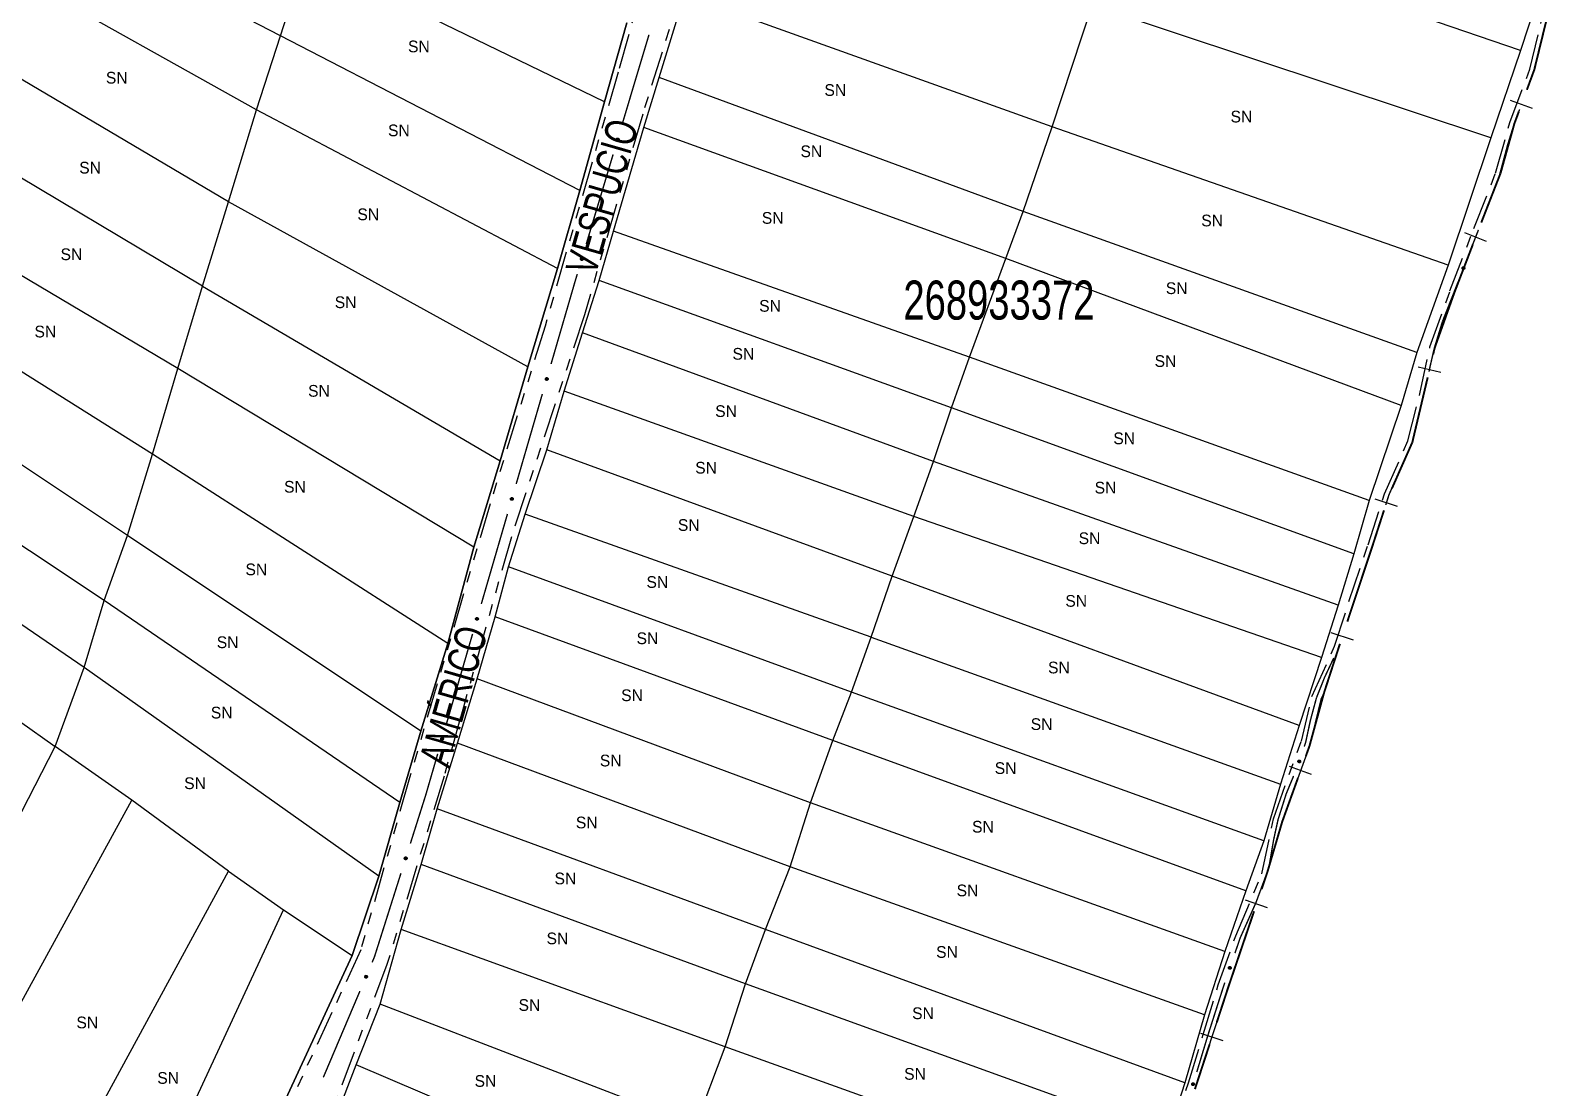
# Model space of a CAD drawing. Extents: x 207981 to 210201, y 4876477 to 4878908.
# Drawn here: x 209621.5 to 209816.3, y 4876815.9 to 4876951.3 of the extents above; entities that cross this region are included whole.
import ezdxf
from ezdxf.enums import TextEntityAlignment as Align

# ---------------------------------------------------------------- set-up
doc = ezdxf.new("R2010")
doc.units = 0
doc.header["$LTSCALE"] = 1.5
doc.header["$MEASUREMENT"] = 0
doc.linetypes.add('TRACO_25', pattern=[8, 3, -1, 1, -1, 1, -1])
for name, color, linetype in [('CD_MALHA_LOTES', 7, 'CONTINUOUS'), ('CD_TXT_QUADRA', 255, 'CONTINUOUS'), ('LM-LIM-SETORES-BAIRROS', 250, 'CONTINUOUS'), ('RU-QUADRA', 210, 'CONTINUOUS'), ('SV-EIXO-RUA-N-PAV', 6, 'CONTINUOUS'), ('SV-RUA-NAO-PAV', 7, 'CONTINUOUS'), ('SV-TXT-RUA-N-PAV', 7, 'CONTINUOUS'), ('Th_NmrPort', 1, 'CONTINUOUS')]:
    doc.layers.add(name, color=color, linetype=linetype)
doc.styles.add('ARIAL', font='ARIAL.SHX')

msp = doc.modelspace()

# ---------------------------------------------------------------- linework, layer by layer
at = {"layer": 'CD_MALHA_LOTES', "linetype": 'Continuous', "flags": 128}
for points in [[(209653.53543, 4876950.570954), (209622.478015, 4876966.655914)], [(209812.345433, 4876948.71678), (209761.216585, 4876966.19237)], [(209653.53543, 4876950.570954), (209656.780234, 4876960.722557)], [(209695.022573, 4876942.134463), (209656.780234, 4876960.722557)], [(209816.331907, 4876960.815266), (209812.345433, 4876948.71678)], [(209650.476042, 4876941.114667), (209620.345715, 4876957.98765)], [(209702.02208, 4876945.240204), (209705.266884, 4876955.85535)], [(209752.362904, 4876938.936013), (209705.266884, 4876955.85535)], [(209752.362904, 4876938.936013), (209757.508237, 4876954.46472)], [(209808.544376, 4876937.499028), (209757.508237, 4876954.46472)], [(209650.476042, 4876941.114667), (209653.53543, 4876950.570954)], [(209691.870477, 4876930.777647), (209653.53543, 4876950.570954)], [(209695.022573, 4876942.134463), (209697.896543, 4876952.239711)], [(209812.345433, 4876948.71678), (209808.544376, 4876937.499028)], [(209646.860403, 4876929.340662), (209617.471745, 4876946.677189)], [(209700.075197, 4876938.843304), (209702.02208, 4876945.240204)], [(209748.654556, 4876928.089095), (209702.02208, 4876945.240204)], [(209646.860403, 4876929.340662), (209650.476042, 4876941.114667)], [(209688.996507, 4876920.765107), (209650.476042, 4876941.114667)], [(209691.870477, 4876930.777647), (209695.022573, 4876942.134463)], [(209696.181432, 4876925.58596), (209700.075197, 4876938.843304)], [(209746.429547, 4876922.063029), (209700.075197, 4876938.843304)], [(209748.654556, 4876928.089095), (209752.362904, 4876938.936013)], [(209803.074563, 4876921.228651), (209752.362904, 4876938.936013)], [(209808.544376, 4876937.499028), (209803.074563, 4876921.228651)], [(209643.52289, 4876918.540099), (209614.597775, 4876935.783917)], [(209643.52289, 4876918.540099), (209646.860403, 4876929.340662)], [(209685.195451, 4876908.203079), (209646.860403, 4876929.340662)], [(209688.996507, 4876920.765107), (209691.870477, 4876930.777647)], [(209746.429547, 4876922.063029), (209748.654556, 4876928.089095)], [(209799.088089, 4876910.010898), (209748.654556, 4876928.089095)], [(209640.370794, 4876907.971307), (209611.631097, 4876925.029708)], [(209694.327258, 4876919.235414), (209696.181432, 4876925.58596)], [(209741.794112, 4876909.408292), (209696.181432, 4876925.58596)], [(209741.794112, 4876909.408292), (209746.429547, 4876922.063029)], [(209797.048497, 4876903.243163), (209746.429547, 4876922.063029)], [(209803.074563, 4876921.228651), (209799.088089, 4876910.010898)], [(209685.195451, 4876908.203079), (209688.996507, 4876920.765107)], [(209692.194957, 4876912.560387), (209694.327258, 4876919.235414)], [(209739.476395, 4876902.918683), (209694.327258, 4876919.235414)], [(209640.370794, 4876907.971307), (209643.52289, 4876918.540099)], [(209643.52289, 4876918.540099), (209681.67252, 4876896.150948)], [(209637.12599, 4876896.985326), (209608.386293, 4876915.063522)], [(209689.87724, 4876905.050983), (209692.194957, 4876912.560387)], [(209737.158677, 4876896.058239), (209692.194957, 4876912.560387)], [(209739.476395, 4876902.918683), (209741.794112, 4876909.408292)], [(209792.969315, 4876891.051969), (209741.794112, 4876909.408292)], [(209799.088089, 4876910.010898), (209797.048497, 4876903.243163)], [(209637.12599, 4876896.985326), (209640.370794, 4876907.971307)], [(209678.288652, 4876885.072258), (209640.370794, 4876907.971307)], [(209681.67252, 4876896.150948), (209685.195451, 4876908.203079)], [(209633.927539, 4876886.601951), (209605.187842, 4876905.699944)], [(209687.652231, 4876897.541578), (209689.87724, 4876905.050983)], [(209734.655542, 4876889.012378), (209689.87724, 4876905.050983)], [(209737.158677, 4876896.058239), (209739.476395, 4876902.918683)], [(209791.022432, 4876884.23788), (209739.476395, 4876902.918683)], [(209797.048497, 4876903.243163), (209792.969315, 4876891.051969)], [(209630.960861, 4876878.258168), (209602.221164, 4876897.356161)], [(209633.927539, 4876886.601951), (209637.12599, 4876896.985326)], [(209674.951139, 4876872.742001), (209637.12599, 4876896.985326)], [(209678.288652, 4876885.072258), (209681.67252, 4876896.150948)], [(209684.87097, 4876889.336858), (209687.652231, 4876897.541578)], [(209731.874281, 4876881.36391), (209687.652231, 4876897.541578)], [(209734.655542, 4876889.012378), (209737.158677, 4876896.058239)], [(209788.98284, 4876877.655562), (209737.158677, 4876896.058239)], [(209792.969315, 4876891.051969), (209791.022432, 4876884.23788)], [(209628.365017, 4876869.682614), (209599.254486, 4876889.56863)], [(209682.73867, 4876882.569123), (209684.87097, 4876889.336858)], [(209729.185729, 4876873.576379), (209684.87097, 4876889.336858)], [(209731.874281, 4876881.36391), (209734.655542, 4876889.012378)], [(209786.85054, 4876870.980535), (209734.655542, 4876889.012378)], [(209630.960861, 4876878.258168), (209633.927539, 4876886.601951)], [(209671.520917, 4876861.524248), (209633.927539, 4876886.601951)], [(209791.022432, 4876884.23788), (209788.98284, 4876877.655562)], [(209681.023559, 4876876.172223), (209682.73867, 4876882.569123)], [(209726.682594, 4876866.530518), (209682.73867, 4876882.569123)], [(209784.022925, 4876862.265918), (209731.874281, 4876881.36391)], [(209628.365017, 4876869.682614), (209630.960861, 4876878.258168)], [(209668.832365, 4876852.392441), (209630.960861, 4876878.258168)], [(209788.98284, 4876877.655562), (209786.85054, 4876870.980535)], [(209678.705842, 4876868.245629), (209681.023559, 4876876.172223)], [(209724.272168, 4876860.319035), (209681.023559, 4876876.172223)], [(209671.520917, 4876861.524248), (209674.951139, 4876872.742001)], [(209726.682594, 4876866.530518), (209729.185729, 4876873.576379)], [(209729.185729, 4876873.576379), (209781.612499, 4876854.756513)], [(209786.85054, 4876870.980535), (209784.022925, 4876862.265918)], [(209624.656669, 4876859.577365), (209628.365017, 4876869.682614)], [(209666.143813, 4876842.936154), (209628.365017, 4876869.682614)], [(209676.202707, 4876859.994554), (209678.705842, 4876868.245629)], [(209721.398198, 4876852.346087), (209678.705842, 4876868.245629)], [(209615.478508, 4876866.066974), (209624.656669, 4876859.577365)], [(209724.272168, 4876860.319035), (209726.682594, 4876866.530518)], [(209779.480199, 4876847.47888), (209726.682594, 4876866.530518)], [(209668.832365, 4876852.392441), (209671.520917, 4876861.524248)], [(209784.022925, 4876862.265918), (209781.612499, 4876854.756513)], [(209605.744095, 4876822.772011), (209624.656669, 4876859.577365)], [(209634.483792, 4876852.670567), (209624.656669, 4876859.577365)], [(209673.606863, 4876851.558063), (209676.202707, 4876859.994554)], [(209718.802354, 4876844.141367), (209676.202707, 4876859.994554)], [(209721.398198, 4876852.346087), (209724.272168, 4876860.319035)], [(209777.162481, 4876841.08198), (209724.272168, 4876860.319035)], [(209781.612499, 4876854.756513), (209779.480199, 4876847.47888)], [(209613.90246, 4876815.169898), (209634.483792, 4876852.670567)], [(209646.860403, 4876843.585115), (209634.483792, 4876852.670567)], [(209666.143813, 4876842.936154), (209668.832365, 4876852.392441)], [(209671.567272, 4876844.465847), (209673.606863, 4876851.558063)], [(209715.650259, 4876836.122064), (209673.606863, 4876851.558063)], [(209718.802354, 4876844.141367), (209721.398198, 4876852.346087)], [(209774.473929, 4876833.294449), (209721.398198, 4876852.346087)], [(209779.480199, 4876847.47888), (209777.162481, 4876841.08198)], [(209625.444693, 4876804.137563), (209646.860403, 4876843.585115)], [(209646.860403, 4876843.585115), (209653.906264, 4876838.625199)], [(209668.971428, 4876836.122064), (209671.567272, 4876844.465847)], [(209713.100769, 4876829.168912), (209671.567272, 4876844.465847)], [(209715.650259, 4876836.122064), (209718.802354, 4876844.141367)], [(209771.878085, 4876825.182438), (209718.802354, 4876844.141367)], [(209662.713591, 4876832.784551), (209666.143813, 4876842.936154)], [(209777.162481, 4876841.08198), (209774.473929, 4876833.294449)], [(209634.066602, 4876795.840134), (209653.906264, 4876838.625199)], [(209653.906264, 4876838.625199), (209662.713591, 4876832.784551)], [(209666.282876, 4876826.573068), (209668.971428, 4876836.122064)], [(209710.504926, 4876821.103255), (209668.971428, 4876836.122064)], [(209713.100769, 4876829.168912), (209715.650259, 4876836.122064)], [(209769.37495, 4876816.46782), (209715.650259, 4876836.122064)], [(209641.946842, 4876787.959894), (209662.713591, 4876832.784551)], [(209774.473929, 4876833.294449), (209771.878085, 4876825.182438)], [(209710.504926, 4876821.103255), (209713.100769, 4876829.168912)], [(209767.149942, 4876809.607376), (209713.100769, 4876829.168912)], [(209663.223489, 4876818.785537), (209666.282876, 4876826.573068)], [(209706.703869, 4876810.998006), (209666.282876, 4876826.573068)], [(209771.878085, 4876825.182438), (209769.37495, 4876816.46782)], [(209706.703869, 4876810.998006), (209710.504926, 4876821.103255)], [(209764.739515, 4876801.588073), (209710.504926, 4876821.103255)], [(209648.575514, 4876780.682262), (209663.223489, 4876818.785537)], [(209676.109998, 4876813.26937), (209663.223489, 4876818.785537)], [(209769.37495, 4876816.46782), (209767.149942, 4876809.607376)]]:
    msp.add_lwpolyline(points, dxfattribs=at)
at = {"layer": 'CD_MALHA_LOTES', "linetype": 'Continuous'}
for points in [[(209674.951139, 4876872.742001), (209678.288652, 4876885.072258)], [(209729.185729, 4876873.576379), (209731.874281, 4876881.36391)]]:
    msp.add_lwpolyline(points, dxfattribs=at)
at = {"layer": 'LM-LIM-SETORES-BAIRROS', "const_width": 0.25}
for points in [[(209814.116121, 4876946.234039), (209815.843102, 4876953.289986)], [(209813.167206, 4876943.668095), (209813.860912, 4876945.543934)], [(209813.860912, 4876945.543934), (209814.116121, 4876946.234039)], [(209811.569006, 4876939.346431), (209812.126647, 4876940.854337)], [(209809.801619, 4876933.004633), (209811.463693, 4876938.968545)], [(209811.463693, 4876938.968545), (209811.569006, 4876939.346431)], [(209809.50752, 4876932.25118), (209809.801619, 4876933.004633)], [(209807.325826, 4876926.661885), (209809.50752, 4876932.25118)], [(209803.901668, 4876917.74793), (209806.247472, 4876923.862404)], [(209801.354553, 4876910.600412), (209803.750279, 4876917.323113)], [(209803.750279, 4876917.323113), (209803.901668, 4876917.74793)], [(209801.155844, 4876909.760416), (209801.354553, 4876910.600412)], [(209798.495545, 4876898.514609), (209800.465227, 4876906.84099)], [(209795.886812, 4876892.622471), (209798.315869, 4876898.108789)], [(209798.315869, 4876898.108789), (209798.495545, 4876898.514609)], [(209793.401314, 4876885.285203), (209794.865385, 4876889.80552)], [(209790.172199, 4876875.558717), (209793.323017, 4876885.049362)], [(209793.323017, 4876885.049362), (209793.401314, 4876885.285203)], [(209788.915936, 4876871.761125), (209789.112803, 4876872.367688)], [(209789.112803, 4876872.367688), (209789.226954, 4876872.711524)], [(209787.189471, 4876866.441746), (209788.915936, 4876871.761125)], [(209787.081881, 4876866.048744), (209787.189471, 4876866.441746)], [(209785.318121, 4876859.606119), (209787.081881, 4876866.048744)], [(209784.87067, 4876858.363942), (209785.209569, 4876859.304765)], [(209785.209569, 4876859.304765), (209785.318121, 4876859.606119)], [(209781.83533, 4876849.937477), (209783.853974, 4876855.541473)], [(209779.911998, 4876843.413742), (209781.823024, 4876849.895737)], [(209781.823024, 4876849.895737), (209781.83533, 4876849.937477)], [(209779.190575, 4876841.290803), (209779.83408, 4876843.184451)], [(209779.83408, 4876843.184451), (209779.911998, 4876843.413742)], [(209774.921731, 4876828.728841), (209778.225317, 4876838.450332)], [(209773.450343, 4876824.230864), (209774.693982, 4876828.032621)], [(209774.693982, 4876828.032621), (209774.921731, 4876828.728841)], [(209770.815157, 4876816.1752), (209772.517614, 4876821.379545)], [(209770.653679, 4876815.676413), (209770.815157, 4876816.1752)]]:
    msp.add_lwpolyline(points, dxfattribs=at)
at = {"layer": 'LM-LIM-SETORES-BAIRROS'}
for points in [[(209813.880379, 4876941.271977), (209811.066621, 4876942.312536)], [(209808.006136, 4876924.258763), (209805.205192, 4876925.333339)], [(209802.155146, 4876907.468823), (209799.23572, 4876908.15944)], [(209796.60053, 4876890.294673), (209793.746495, 4876891.219057)], [(209790.965632, 4876873.187965), (209788.118439, 4876874.133211)], [(209785.604107, 4876855.973948), (209782.781638, 4876856.990644)], [(209779.967305, 4876838.914527), (209777.126834, 4876839.879784)], [(209774.254182, 4876821.86362), (209771.402864, 4876822.796349)]]:
    msp.add_lwpolyline(points, dxfattribs=at)
at = {"layer": 'RU-QUADRA', "linetype": 'Continuous', "flags": 128}
for points in [[(209816.331907, 4876960.815266), (209812.345433, 4876948.71678), (209808.544376, 4876937.499028), (209803.074563, 4876921.228651), (209799.088089, 4876910.010898), (209797.048497, 4876903.243163), (209792.969315, 4876891.051969), (209791.022432, 4876884.23788), (209788.98284, 4876877.655562), (209786.85054, 4876870.980535), (209784.022925, 4876862.265918), (209781.612499, 4876854.756513), (209779.480199, 4876847.47888), (209777.162481, 4876841.08198), (209774.473929, 4876833.294449), (209771.878085, 4876825.182438), (209769.37495, 4876816.46782), (209767.149942, 4876809.607376)], [(209648.575514, 4876780.682262), (209663.223489, 4876818.785537), (209666.282876, 4876826.573068), (209668.971428, 4876836.122064), (209671.567272, 4876844.465847), (209673.606863, 4876851.558063), (209676.202707, 4876859.994554), (209678.705842, 4876868.245629), (209681.023559, 4876876.172223), (209682.73867, 4876882.569123), (209684.87097, 4876889.336858), (209687.652231, 4876897.541578), (209689.87724, 4876905.050983), (209692.194957, 4876912.560387), (209694.327258, 4876919.235414), (209696.181432, 4876925.58596), (209700.075197, 4876938.843304), (209702.02208, 4876945.240204), (209705.266884, 4876955.85535)], [(209697.896543, 4876952.239711), (209695.022573, 4876942.134463), (209691.870477, 4876930.777647), (209688.996507, 4876920.765107), (209685.195451, 4876908.203079), (209681.67252, 4876896.150948), (209678.288652, 4876885.072258), (209674.951139, 4876872.742001), (209671.520917, 4876861.524248), (209668.832365, 4876852.392441), (209666.143813, 4876842.936154), (209662.713591, 4876832.784551), (209641.946842, 4876787.959894), (209634.066602, 4876795.840134), (209625.444693, 4876804.137563), (209613.90246, 4876815.169898)]]:
    msp.add_lwpolyline(points, dxfattribs=at)
at = {"layer": 'SV-EIXO-RUA-N-PAV', "const_width": 0.18}
for points in [[(209700.726298, 4876950.72601), (209697.28277, 4876939.230702)], [(209811.531997, 4876939.281105), (209811.999925, 4876940.523537)], [(209811.999925, 4876940.523537), (209812.242506, 4876941.16763)], [(209810.713201, 4876936.65234), (209811.332044, 4876938.639152)], [(209811.332044, 4876938.639152), (209811.531997, 4876939.281105)], [(209810.475164, 4876935.76466), (209810.713201, 4876936.65234)], [(209696.134927, 4876935.398932), (209692.691398, 4876923.903624)], [(209809.678933, 4876932.795381), (209810.475164, 4876935.76466)], [(209809.359465, 4876931.926429), (209809.678933, 4876932.795381)], [(209809.014399, 4876930.987851), (209809.359465, 4876931.926429)], [(209805.777246, 4876922.696023), (209806.870726, 4876925.489641)], [(209806.870726, 4876925.489641), (209806.922709, 4876925.622446)], [(209806.922709, 4876925.622446), (209806.963978, 4876925.727881)], [(209691.265797, 4876919.144632), (209688.185662, 4876908.551271)], [(209691.543556, 4876920.071855), (209691.265797, 4876919.144632)], [(209802.352865, 4876913.984625), (209803.588306, 4876917.109565)], [(209803.588306, 4876917.109565), (209803.818079, 4876917.690754)], [(209803.818079, 4876917.690754), (209804.319272, 4876918.971199)], [(209801.318597, 4876910.601706), (209802.165832, 4876913.37287)], [(209802.165832, 4876913.37287), (209802.352865, 4876913.984625)], [(209800.758368, 4876908.188413), (209801.295483, 4876910.502139)], [(209801.295483, 4876910.502139), (209801.318597, 4876910.601706)], [(209800.638909, 4876907.575192), (209800.758368, 4876908.188413)], [(209687.068869, 4876904.710337), (209683.718489, 4876893.187535)], [(209795.500837, 4876891.79095), (209798.171356, 4876897.867347)], [(209798.171356, 4876897.867347), (209798.474359, 4876898.556789)], [(209798.474359, 4876898.556789), (209798.55306, 4876898.790823)], [(209798.55306, 4876898.790823), (209798.579449, 4876898.869295)], [(209795.390924, 4876891.445346), (209795.500837, 4876891.79095)], [(209795.087849, 4876890.492379), (209795.390924, 4876891.445346)], [(209682.601696, 4876889.346601), (209679.251316, 4876877.8238)], [(209790.954366, 4876878.000706), (209791.825282, 4876880.559976)], [(209791.825282, 4876880.559976), (209792.124134, 4876881.438182)], [(209790.571638, 4876876.761877), (209790.866816, 4876877.717319)], [(209790.866816, 4876877.717319), (209790.954366, 4876878.000706)], [(209678.134523, 4876873.982866), (209674.784143, 4876862.460065)], [(209787.248238, 4876868.390629), (209788.428622, 4876870.888651)], [(209786.213969, 4876865.783411), (209787.160796, 4876868.170204)], [(209787.160796, 4876868.170204), (209787.248238, 4876868.390629)], [(209785.438268, 4876862.896078), (209786.101815, 4876865.365948)], [(209786.101815, 4876865.365948), (209786.213969, 4876865.783411)], [(209785.345087, 4876862.46345), (209785.438268, 4876862.896078)], [(209784.834945, 4876860.094935), (209785.345087, 4876862.46345)], [(209784.655001, 4876859.546533), (209784.834945, 4876860.094935)], [(209673.66735, 4876858.619131), (209672.271358, 4876853.817963)], [(209782.335463, 4876853.479927), (209783.290244, 4876855.789464)], [(209672.124699, 4876853.313565), (209670.168151, 4876847.141545)], [(209672.271358, 4876853.817963), (209672.124699, 4876853.313565)], [(209781.301195, 4876850.204744), (209782.18463, 4876853.00229)], [(209782.18463, 4876853.00229), (209782.335463, 4876853.479927)], [(209780.740966, 4876847.662167), (209781.286933, 4876850.140018)], [(209781.286933, 4876850.140018), (209781.301195, 4876850.204744)], [(209780.158204, 4876844.248845), (209780.663093, 4876847.206054)], [(209780.663093, 4876847.206054), (209780.740966, 4876847.662167)], [(209668.959419, 4876843.328546), (209665.635406, 4876832.842796)], [(209779.749792, 4876843.029507), (209779.847437, 4876843.306168)], [(209779.847437, 4876843.306168), (209780.046896, 4876843.871301)], [(209778.456957, 4876839.538851), (209779.504375, 4876842.366881)], [(209779.504375, 4876842.366881), (209779.749792, 4876843.029507)], [(209778.055218, 4876838.640339), (209778.456957, 4876839.538851)], [(209776.453062, 4876835.057022), (209778.055218, 4876838.640339)], [(209775.778769, 4876833.094831), (209776.428747, 4876834.986267)], [(209776.428747, 4876834.986267), (209776.453062, 4876835.057022)], [(209665.565444, 4876832.622098), (209665.265295, 4876831.91466)], [(209665.635406, 4876832.842796), (209665.565444, 4876832.622098)], [(209663.70299, 4876828.232377), (209659.016076, 4876817.18553)], [(209772.315988, 4876822.58116), (209774.163026, 4876828.363192)], [(209774.163026, 4876828.363192), (209774.298336, 4876828.78677)], [(209774.298336, 4876828.78677), (209774.478814, 4876829.31196)], [(209770.888918, 4876817.862097), (209772.046756, 4876821.690858)], [(209772.046756, 4876821.690858), (209772.315988, 4876822.58116)]]:
    msp.add_lwpolyline(points, dxfattribs=at)
at = {"layer": 'SV-EIXO-RUA-N-PAV'}
for points in [[(209696.85553, 4876937.420866), (209696.879342, 4876937.378146), (209696.891072, 4876937.336561), (209696.890873, 4876937.299061), (209696.882056, 4876937.265969), (209696.869223, 4876937.233131), (209696.84898, 4876937.202877), (209696.819075, 4876937.174276), (209696.776389, 4876937.150088), (209696.732999, 4876937.140871), (209696.696224, 4876937.1391), (209696.661188, 4876937.146307), (209696.629496, 4876937.159308), (209696.598766, 4876937.181374), (209696.570077, 4876937.211963), (209696.546794, 4876937.255475), (209696.535574, 4876937.296323), (209696.536719, 4876937.332589), (209696.544188, 4876937.367765), (209696.557691, 4876937.401134), (209696.577733, 4876937.430717), (209696.608584, 4876937.459547), (209696.651834, 4876937.481958), (209696.692447, 4876937.493614), (209696.72872, 4876937.492978), (209696.763186, 4876937.484846), (209696.796279, 4876937.472375), (209696.827537, 4876937.453292), (209696.85553, 4876937.420866)], [(209692.264158, 4876922.093788), (209692.287971, 4876922.051068), (209692.299701, 4876922.009483), (209692.299502, 4876921.971983), (209692.290685, 4876921.938892), (209692.277852, 4876921.906053), (209692.257609, 4876921.8758), (209692.227704, 4876921.847198), (209692.185017, 4876921.82301), (209692.141628, 4876921.813794), (209692.104853, 4876921.812022), (209692.069817, 4876921.819229), (209692.038125, 4876921.83223), (209692.007395, 4876921.854297), (209691.978706, 4876921.884886), (209691.955423, 4876921.928397), (209691.944203, 4876921.969245), (209691.945348, 4876922.005512), (209691.952816, 4876922.040688), (209691.96632, 4876922.074056), (209691.986362, 4876922.103639), (209692.017212, 4876922.132469), (209692.060462, 4876922.15488), (209692.101075, 4876922.166536), (209692.137348, 4876922.165901), (209692.171814, 4876922.157768), (209692.204907, 4876922.145297), (209692.236166, 4876922.126215), (209692.264158, 4876922.093788)], [(209804.89338, 4876920.739938), (209804.873149, 4876920.784466), (209804.864866, 4876920.826872), (209804.868137, 4876920.86423), (209804.879636, 4876920.896488), (209804.895117, 4876920.928164), (209804.917771, 4876920.956657), (209804.949919, 4876920.982712), (209804.994444, 4876921.00332), (209805.038443, 4876921.00895), (209805.075239, 4876921.007703), (209805.109566, 4876920.997649), (209805.140087, 4876920.982094), (209805.168905, 4876920.957584), (209805.194991, 4876920.924747), (209805.21463, 4876920.879474), (209805.222466, 4876920.837844), (209805.218352, 4876920.801793), (209805.208027, 4876920.767347), (209805.191834, 4876920.735198), (209805.169435, 4876920.707357), (209805.136326, 4876920.681152), (209805.091385, 4876920.66236), (209805.049954, 4876920.654071), (209805.013855, 4876920.657677), (209804.980171, 4876920.668607), (209804.948211, 4876920.683747), (209804.918621, 4876920.705327), (209804.89338, 4876920.739938)], [(209687.773084, 4876906.738036), (209687.797241, 4876906.69551), (209687.809308, 4876906.654022), (209687.809412, 4876906.616521), (209687.800863, 4876906.583359), (209687.788296, 4876906.550418), (209687.768299, 4876906.520002), (209687.738626, 4876906.491159), (209687.696137, 4876906.466627), (209687.652823, 4876906.457059), (209687.616064, 4876906.45499), (209687.580971, 4876906.461913), (209687.549175, 4876906.474658), (209687.518267, 4876906.496475), (209687.489332, 4876906.526831), (209687.465697, 4876906.570152), (209687.454147, 4876906.610908), (209687.454999, 4876906.647182), (209687.462182, 4876906.682418), (209687.475415, 4876906.715895), (209687.495217, 4876906.745639), (209687.525833, 4876906.774717), (209687.5689, 4876906.797478), (209687.609417, 4876906.809462), (209687.645695, 4876906.80912), (209687.680225, 4876906.801267), (209687.713418, 4876906.789064), (209687.74483, 4876906.770235), (209687.773084, 4876906.738036)], [(209683.305911, 4876891.374301), (209683.330068, 4876891.331775), (209683.342135, 4876891.290286), (209683.342239, 4876891.252786), (209683.33369, 4876891.219624), (209683.321123, 4876891.186683), (209683.301126, 4876891.156266), (209683.271453, 4876891.127424), (209683.228964, 4876891.102891), (209683.18565, 4876891.093324), (209683.148891, 4876891.091255), (209683.113798, 4876891.098178), (209683.082002, 4876891.110922), (209683.051094, 4876891.132739), (209683.022159, 4876891.163095), (209682.998524, 4876891.206417), (209682.986974, 4876891.247172), (209682.987825, 4876891.283447), (209682.995009, 4876891.318683), (209683.008242, 4876891.352159), (209683.028044, 4876891.381903), (209683.05866, 4876891.410982), (209683.101727, 4876891.433742), (209683.142244, 4876891.445727), (209683.178522, 4876891.445385), (209683.213052, 4876891.437531), (209683.246245, 4876891.425329), (209683.277657, 4876891.4065), (209683.305911, 4876891.374301)], [(209678.838738, 4876876.010566), (209678.862895, 4876875.96804), (209678.874962, 4876875.926551), (209678.875066, 4876875.889051), (209678.866517, 4876875.855889), (209678.85395, 4876875.822947), (209678.833953, 4876875.792531), (209678.80428, 4876875.763689), (209678.761791, 4876875.739156), (209678.718477, 4876875.729589), (209678.681718, 4876875.72752), (209678.646625, 4876875.734443), (209678.614829, 4876875.747187), (209678.583921, 4876875.769004), (209678.554986, 4876875.79936), (209678.531351, 4876875.842681), (209678.519801, 4876875.883437), (209678.520652, 4876875.919712), (209678.527836, 4876875.954947), (209678.541069, 4876875.988424), (209678.560871, 4876876.018168), (209678.591487, 4876876.047246), (209678.634554, 4876876.070007), (209678.675071, 4876876.081991), (209678.711348, 4876876.081649), (209678.745879, 4876876.073796), (209678.779072, 4876876.061593), (209678.810484, 4876876.042764), (209678.838738, 4876876.010566)], [(209674.371565, 4876860.64683), (209674.395722, 4876860.604304), (209674.407789, 4876860.562816), (209674.407893, 4876860.525315), (209674.399344, 4876860.492153), (209674.386777, 4876860.459212), (209674.36678, 4876860.428796), (209674.337107, 4876860.399953), (209674.294618, 4876860.375421), (209674.251304, 4876860.365853), (209674.214545, 4876860.363784), (209674.179452, 4876860.370707), (209674.147656, 4876860.383452), (209674.116748, 4876860.405269), (209674.087813, 4876860.435624), (209674.064178, 4876860.478946), (209674.052628, 4876860.519701), (209674.053479, 4876860.555976), (209674.060663, 4876860.591212), (209674.073896, 4876860.624688), (209674.093698, 4876860.654433), (209674.124314, 4876860.683511), (209674.167381, 4876860.706272), (209674.207898, 4876860.718256), (209674.244175, 4876860.717914), (209674.278706, 4876860.710061), (209674.311899, 4876860.697858), (209674.343311, 4876860.679029), (209674.371565, 4876860.64683)], [(209783.882071, 4876857.544019), (209783.859377, 4876857.587344), (209783.848732, 4876857.62922), (209783.849906, 4876857.666702), (209783.85958, 4876857.699553), (209783.873263, 4876857.732047), (209783.894286, 4876857.761764), (209783.924924, 4876857.789578), (209783.968225, 4876857.812648), (209784.01184, 4876857.820733), (209784.048648, 4876857.821548), (209784.083485, 4876857.813432), (209784.114828, 4876857.799611), (209784.144974, 4876857.776753), (209784.172858, 4876857.745429), (209784.195002, 4876857.701327), (209784.205156, 4876857.660201), (209784.203068, 4876857.623977), (209784.194688, 4876857.589006), (209784.180322, 4876857.556), (209784.159517, 4876857.526948), (209784.127927, 4876857.498931), (209784.084109, 4876857.477651), (209784.043207, 4876857.467055), (209784.006963, 4876857.468634), (209783.97272, 4876857.47766), (209783.939962, 4876857.490987), (209783.90921, 4876857.510876), (209783.882071, 4876857.544019)], [(209669.712137, 4876845.338745), (209669.735266, 4876845.295651), (209669.746332, 4876845.253884), (209669.745536, 4876845.216392), (209669.736193, 4876845.183445), (209669.722838, 4876845.150815), (209669.702116, 4876845.120888), (209669.671759, 4876845.092767), (209669.628693, 4876845.069262), (209669.585162, 4876845.060737), (209669.548363, 4876845.059552), (209669.513447, 4876845.067316), (209669.481966, 4876845.08082), (209669.451591, 4876845.103373), (209669.423393, 4876845.134416), (209669.400806, 4876845.178292), (209669.390238, 4876845.219314), (209669.391961, 4876845.255557), (209669.399989, 4876845.29061), (209669.414022, 4876845.323759), (209669.434533, 4876845.353019), (209669.465838, 4876845.381354), (209669.50944, 4876845.403074), (209669.550233, 4876845.414081), (209669.586492, 4876845.412868), (209669.620824, 4876845.404187), (209669.653714, 4876845.391191), (209669.684665, 4876845.371613), (209669.712137, 4876845.338745)], [(209664.641598, 4876830.162792), (209664.660567, 4876830.117712), (209664.667653, 4876830.075089), (209664.66333, 4876830.037839), (209664.650927, 4876830.005917), (209664.634561, 4876829.97469), (209664.611113, 4876829.946846), (209664.578244, 4876829.921707), (209664.533156, 4876829.902361), (209664.489016, 4876829.897972), (209664.452269, 4876829.900256), (209664.418239, 4876829.911272), (209664.388169, 4876829.92768), (209664.360052, 4876829.952993), (209664.334902, 4876829.986551), (209664.316545, 4876830.032359), (209664.309886, 4876830.074193), (209664.315013, 4876830.110114), (209664.326304, 4876830.144256), (209664.343396, 4876830.175936), (209664.36657, 4876830.203136), (209664.400404, 4876830.228397), (209664.445857, 4876830.245916), (209664.487505, 4876830.253035), (209664.523488, 4876830.248413), (209664.556851, 4876830.23654), (209664.588371, 4876830.220505), (209664.617342, 4876830.1981), (209664.641598, 4876830.162792)], [(209774.977992, 4876831.103289), (209774.955904, 4876831.146926), (209774.945844, 4876831.188946), (209774.947541, 4876831.226408), (209774.957673, 4876831.259122), (209774.971807, 4876831.291421), (209774.993242, 4876831.320842), (209775.024266, 4876831.348226), (209775.067884, 4876831.37069), (209775.111607, 4876831.378167), (209775.148423, 4876831.378468), (209775.183143, 4876831.369868), (209775.214291, 4876831.355611), (209775.244115, 4876831.332335), (209775.271559, 4876831.300625), (209775.293086, 4876831.256218), (209775.302666, 4876831.214955), (209775.300073, 4876831.178763), (209775.291206, 4876831.143913), (209775.276381, 4876831.111111), (209775.255173, 4876831.082352), (209775.223196, 4876831.054777), (209775.179085, 4876831.034111), (209775.138039, 4876831.024086), (209775.101821, 4876831.02617), (209775.067707, 4876831.035672), (209775.035138, 4876831.049455), (209775.004667, 4876831.069771), (209774.977992, 4876831.103289)], [(209770.272872, 4876816.205242), (209770.249171, 4876816.248024), (209770.237549, 4876816.28964), (209770.237847, 4876816.327139), (209770.24675, 4876816.360207), (209770.259669, 4876816.393012), (209770.27999, 4876816.423213), (209770.30997, 4876816.451736), (209770.352719, 4876816.475813), (209770.396133, 4876816.484916), (209770.432912, 4876816.486591), (209770.467929, 4876816.479293), (209770.499587, 4876816.466209), (209770.53026, 4876816.444063), (209770.558868, 4876816.413399), (209770.582038, 4876816.369827), (209770.593151, 4876816.32895), (209770.591912, 4876816.292687), (209770.584351, 4876816.25753), (209770.570761, 4876816.224197), (209770.550642, 4876816.194666), (209770.519716, 4876816.165917), (209770.476408, 4876816.143619), (209770.435765, 4876816.132069), (209770.399493, 4876816.132799), (209770.365049, 4876816.141021), (209770.331988, 4876816.153579), (209770.300779, 4876816.172743), (209770.272872, 4876816.205242)]]:
    msp.add_lwpolyline(points, close=True, dxfattribs=at)
for points in [[(209696.557691, 4876937.401134), (209696.535574, 4876937.296323)], [(209696.567075, 4876937.411586), (209696.542557, 4876937.282185)], [(209696.577733, 4876937.430717), (209696.546794, 4876937.255475)], [(209696.593857, 4876937.439174), (209696.560217, 4876937.241284)], [(209696.608584, 4876937.459547), (209696.570077, 4876937.211963)], [(209696.630572, 4876937.466635), (209696.584805, 4876937.199732)], [(209696.651834, 4876937.481958), (209696.598766, 4876937.181374)], [(209696.670558, 4876937.485994), (209696.614483, 4876937.175173)], [(209696.692447, 4876937.493614), (209696.629496, 4876937.159308)], [(209696.70885, 4876937.490192), (209696.645728, 4876937.155842)], [(209696.72872, 4876937.492978), (209696.661188, 4876937.146307)], [(209696.744794, 4876937.486547), (209696.676708, 4876937.145138)], [(209696.763186, 4876937.484846), (209696.696224, 4876937.1391)], [(209696.779695, 4876937.474668), (209696.717747, 4876937.144239)], [(209696.796279, 4876937.472375), (209696.732999, 4876937.140871)], [(209696.810415, 4876937.458343), (209696.756431, 4876937.149744)], [(209696.827537, 4876937.453292), (209696.776389, 4876937.150088)], [(209696.83957, 4876937.43679), (209696.796941, 4876937.166098)], [(209696.85553, 4876937.420866), (209696.819075, 4876937.174276)], [(209696.867555, 4876937.397069), (209696.835746, 4876937.195782)], [(209696.879342, 4876937.378146), (209696.84898, 4876937.202877)], [(209696.886131, 4876937.354469), (209696.860697, 4876937.226767)], [(209696.891072, 4876937.336561), (209696.869223, 4876937.233131)], [(209691.96632, 4876922.074056), (209691.944203, 4876921.969245)], [(209691.975704, 4876922.084508), (209691.951185, 4876921.955107)], [(209691.986362, 4876922.103639), (209691.955423, 4876921.928397)], [(209692.002486, 4876922.112096), (209691.968846, 4876921.914206)], [(209692.017212, 4876922.132469), (209691.978706, 4876921.884886)], [(209692.039201, 4876922.139557), (209691.993434, 4876921.872654)], [(209692.060462, 4876922.15488), (209692.007395, 4876921.854297)], [(209692.079187, 4876922.158917), (209692.023112, 4876921.848095)], [(209692.101075, 4876922.166536), (209692.038125, 4876921.83223)], [(209692.117479, 4876922.163115), (209692.054357, 4876921.828765)], [(209692.137348, 4876922.165901), (209692.069817, 4876921.819229)], [(209692.153423, 4876922.159469), (209692.085336, 4876921.81806)], [(209692.171814, 4876922.157768), (209692.104853, 4876921.812022)], [(209692.188324, 4876922.14759), (209692.126376, 4876921.817162)], [(209692.204907, 4876922.145297), (209692.141628, 4876921.813794)], [(209692.219044, 4876922.131265), (209692.16506, 4876921.822667)], [(209692.236166, 4876922.126215), (209692.185017, 4876921.82301)], [(209692.248198, 4876922.109712), (209692.20557, 4876921.83902)], [(209692.264158, 4876922.093788), (209692.227704, 4876921.847198)], [(209692.276184, 4876922.069991), (209692.244375, 4876921.868704)], [(209692.287971, 4876922.051068), (209692.257609, 4876921.8758)], [(209692.29476, 4876922.027391), (209692.269326, 4876921.89969)], [(209692.299701, 4876922.009483), (209692.277852, 4876921.906053)], [(209804.864866, 4876920.826872), (209804.895117, 4876920.928164)], [(209804.868322, 4876920.808619), (209804.904136, 4876920.933808)], [(209804.873149, 4876920.784466), (209804.917771, 4876920.956657)], [(209804.883345, 4876920.764641), (209804.931542, 4876920.962644)], [(209804.89338, 4876920.739938), (209804.949919, 4876920.982712)], [(209804.907982, 4876920.72276), (209804.972649, 4876920.989049)], [(209804.918621, 4876920.705327), (209804.994444, 4876921.00332)], [(209804.935272, 4876920.69889), (209805.014362, 4876921.002028)], [(209804.948211, 4876920.683747), (209805.038443, 4876921.00895)], [(209804.964551, 4876920.680103), (209805.053367, 4876921.004344)], [(209804.980171, 4876920.668607), (209805.075239, 4876921.007703)], [(209804.998362, 4876920.665404), (209805.094195, 4876921.000086)], [(209805.013855, 4876920.657677), (209805.109566, 4876920.997649)], [(209805.033885, 4876920.658826), (209805.124194, 4876920.986879)], [(209805.049954, 4876920.654071), (209805.140087, 4876920.982094)], [(209805.072393, 4876920.659872), (209805.153749, 4876920.965053)], [(209805.091385, 4876920.66236), (209805.168905, 4876920.957584)], [(209805.113831, 4876920.675889), (209805.181315, 4876920.938144)], [(209805.136326, 4876920.681152), (209805.194991, 4876920.924747)], [(209805.152672, 4876920.70025), (209805.202415, 4876920.894717)], [(209805.169435, 4876920.707357), (209805.21463, 4876920.879474)], [(209805.181625, 4876920.72555), (209805.216665, 4876920.852506)], [(209805.191834, 4876920.735198), (209805.222466, 4876920.837844)], [(209687.475415, 4876906.715895), (209687.454147, 4876906.610908)], [(209687.484714, 4876906.726422), (209687.461244, 4876906.596827)], [(209687.495217, 4876906.745639), (209687.465697, 4876906.570152)], [(209687.511272, 4876906.754226), (209687.479235, 4876906.55607)], [(209687.525833, 4876906.774717), (209687.489332, 4876906.526831)], [(209687.547763, 4876906.781983), (209687.504158, 4876906.514719)], [(209687.5689, 4876906.797478), (209687.518267, 4876906.496475)], [(209687.587591, 4876906.801666), (209687.534034, 4876906.490401)], [(209687.609417, 4876906.809462), (209687.549175, 4876906.474658)], [(209687.625849, 4876906.806173), (209687.565434, 4876906.471323)], [(209687.645695, 4876906.80912), (209687.580971, 4876906.461913)], [(209687.66182, 4876906.802819), (209687.596499, 4876906.46087)], [(209687.680225, 4876906.801267), (209687.616064, 4876906.45499)], [(209687.696816, 4876906.791223), (209687.637545, 4876906.460304)], [(209687.713418, 4876906.789064), (209687.652823, 4876906.457059)], [(209687.727668, 4876906.775147), (209687.676183, 4876906.466122)], [(209687.74483, 4876906.770235), (209687.696137, 4876906.466627)], [(209687.756996, 4876906.753831), (209687.716559, 4876906.482802)], [(209687.773084, 4876906.738036), (209687.738626, 4876906.491159)], [(209687.785301, 4876906.714338), (209687.755123, 4876906.5128)], [(209687.797241, 4876906.69551), (209687.768299, 4876906.520002)], [(209687.804222, 4876906.671889), (209687.779822, 4876906.543986)], [(209687.809308, 4876906.654022), (209687.788296, 4876906.550418)], [(209683.008242, 4876891.352159), (209682.986974, 4876891.247172)], [(209683.017541, 4876891.362686), (209682.99407, 4876891.233092)], [(209683.028044, 4876891.381903), (209682.998524, 4876891.206417)], [(209683.044099, 4876891.39049), (209683.012062, 4876891.192335)], [(209683.05866, 4876891.410982), (209683.022159, 4876891.163095)], [(209683.08059, 4876891.418248), (209683.036985, 4876891.150983)], [(209683.101727, 4876891.433742), (209683.051094, 4876891.132739)], [(209683.120418, 4876891.43793), (209683.066861, 4876891.126665)], [(209683.142244, 4876891.445727), (209683.082002, 4876891.110922)], [(209683.158675, 4876891.442438), (209683.098261, 4876891.107588)], [(209683.178522, 4876891.445385), (209683.113798, 4876891.098178)], [(209683.194647, 4876891.439084), (209683.129326, 4876891.097135)], [(209683.213052, 4876891.437531), (209683.148891, 4876891.091255)], [(209683.229643, 4876891.427487), (209683.170372, 4876891.096568)], [(209683.246245, 4876891.425329), (209683.18565, 4876891.093324)], [(209683.260495, 4876891.411412), (209683.20901, 4876891.102386)], [(209683.277657, 4876891.4065), (209683.228964, 4876891.102891)], [(209683.289823, 4876891.390095), (209683.249386, 4876891.119067)], [(209683.305911, 4876891.374301), (209683.271453, 4876891.127424)], [(209683.318128, 4876891.350602), (209683.28795, 4876891.149064)], [(209683.330068, 4876891.331775), (209683.301126, 4876891.156266)], [(209683.337049, 4876891.308154), (209683.312649, 4876891.180251)], [(209683.342135, 4876891.290286), (209683.321123, 4876891.186683)], [(209678.541069, 4876875.988424), (209678.519801, 4876875.883437)], [(209678.550368, 4876875.998951), (209678.526897, 4876875.869356)], [(209678.560871, 4876876.018168), (209678.531351, 4876875.842681)], [(209678.576926, 4876876.026755), (209678.544889, 4876875.828599)], [(209678.591487, 4876876.047246), (209678.554986, 4876875.79936)], [(209678.613417, 4876876.054513), (209678.569812, 4876875.787248)], [(209678.634554, 4876876.070007), (209678.583921, 4876875.769004)], [(209678.653245, 4876876.074195), (209678.599688, 4876875.76293)], [(209678.675071, 4876876.081991), (209678.614829, 4876875.747187)], [(209678.691502, 4876876.078703), (209678.631088, 4876875.743853)], [(209678.711348, 4876876.081649), (209678.646625, 4876875.734443)], [(209678.727474, 4876876.075349), (209678.662153, 4876875.733399)], [(209678.745879, 4876876.073796), (209678.681718, 4876875.72752)], [(209678.76247, 4876876.063752), (209678.703199, 4876875.732833)], [(209678.779072, 4876876.061593), (209678.718477, 4876875.729589)], [(209678.793322, 4876876.047676), (209678.741837, 4876875.738651)], [(209678.810484, 4876876.042764), (209678.761791, 4876875.739156)], [(209678.822649, 4876876.02636), (209678.782213, 4876875.755332)], [(209678.838738, 4876876.010566), (209678.80428, 4876875.763689)], [(209678.850955, 4876875.986867), (209678.820777, 4876875.785329)], [(209678.862895, 4876875.96804), (209678.833953, 4876875.792531)], [(209678.869876, 4876875.944419), (209678.845476, 4876875.816515)], [(209678.874962, 4876875.926551), (209678.85395, 4876875.822947)], [(209674.167381, 4876860.706272), (209674.116748, 4876860.405269)], [(209674.186072, 4876860.71046), (209674.132515, 4876860.399194)], [(209674.207898, 4876860.718256), (209674.147656, 4876860.383452)], [(209674.224329, 4876860.714967), (209674.163915, 4876860.380117)], [(209674.244175, 4876860.717914), (209674.179452, 4876860.370707)], [(209674.260301, 4876860.711613), (209674.19498, 4876860.369664)], [(209674.278706, 4876860.710061), (209674.214545, 4876860.363784)], [(209674.295297, 4876860.700017), (209674.236026, 4876860.369098)], [(209674.311899, 4876860.697858), (209674.251304, 4876860.365853)], [(209674.073896, 4876860.624688), (209674.052628, 4876860.519701)], [(209674.083195, 4876860.635216), (209674.059724, 4876860.505621)], [(209674.093698, 4876860.654433), (209674.064178, 4876860.478946)], [(209674.109753, 4876860.66302), (209674.077716, 4876860.464864)], [(209674.124314, 4876860.683511), (209674.087813, 4876860.435624)], [(209674.146244, 4876860.690777), (209674.102639, 4876860.423513)], [(209674.326149, 4876860.683941), (209674.274664, 4876860.374915)], [(209674.343311, 4876860.679029), (209674.294618, 4876860.375421)], [(209674.355476, 4876860.662624), (209674.31504, 4876860.391596)], [(209674.371565, 4876860.64683), (209674.337107, 4876860.399953)], [(209674.383782, 4876860.623131), (209674.353604, 4876860.421593)], [(209674.395722, 4876860.604304), (209674.36678, 4876860.428796)], [(209674.402703, 4876860.580683), (209674.378303, 4876860.45278)], [(209674.407789, 4876860.562816), (209674.386777, 4876860.459212)], [(209783.848732, 4876857.62922), (209783.873263, 4876857.732047)], [(209783.853206, 4876857.611189), (209783.881952, 4876857.738186)], [(209783.859377, 4876857.587344), (209783.894286, 4876857.761764)], [(209783.870668, 4876857.56812), (209783.9077, 4876857.768512)], [(209783.882071, 4876857.544019), (209783.924924, 4876857.789578)], [(209783.897611, 4876857.527685), (209783.947263, 4876857.797177)], [(209783.90921, 4876857.510876), (209783.968225, 4876857.812648)], [(209783.926195, 4876857.505381), (209783.988185, 4876857.812472)], [(209783.939962, 4876857.490987), (209784.01184, 4876857.820733)], [(209783.956481, 4876857.488263), (209784.026999, 4876857.81697)], [(209783.97272, 4876857.47766), (209784.048648, 4876857.821548)], [(209783.991061, 4876857.475481), (209784.068001, 4876857.815005)], [(209784.006963, 4876857.468634), (209784.083485, 4876857.813432)], [(209784.026898, 4876857.470902), (209784.098692, 4876857.803498)], [(209784.043207, 4876857.467055), (209784.114828, 4876857.799611)], [(209784.065286, 4876857.474103), (209784.129423, 4876857.783362)], [(209784.084109, 4876857.477651), (209784.144974, 4876857.776753)], [(209784.105762, 4876857.492416), (209784.158453, 4876857.758039)], [(209784.127927, 4876857.498931), (209784.172858, 4876857.745429)], [(209784.143178, 4876857.518914), (209784.181952, 4876857.715862)], [(209784.159517, 4876857.526948), (209784.195002, 4876857.701327)], [(209784.170669, 4876857.545796), (209784.198544, 4876857.674515)], [(209784.180322, 4876857.556), (209784.205156, 4876857.660201)], [(209669.414022, 4876845.323759), (209669.390238, 4876845.219314)], [(209669.423572, 4876845.33406), (209669.396995, 4876845.205067)], [(209669.434533, 4876845.353019), (209669.400806, 4876845.178292)], [(209669.450789, 4876845.361218), (209669.414002, 4876845.163889)], [(209669.465838, 4876845.381354), (209669.423393, 4876845.134416)], [(209669.487937, 4876845.388091), (209669.437925, 4876845.121951)], [(209669.50944, 4876845.403074), (209669.451591, 4876845.103373)], [(209669.528226, 4876845.406811), (209669.467208, 4876845.096922)], [(209669.550233, 4876845.414081), (209669.481966, 4876845.08082)], [(209669.566581, 4876845.410399), (209669.498141, 4876845.077097)], [(209669.586492, 4876845.412868), (209669.513447, 4876845.067316)], [(209669.602461, 4876845.406181), (209669.528946, 4876845.0659)], [(209669.620824, 4876845.404187), (209669.548363, 4876845.059552)], [(209669.637169, 4876845.393748), (209669.569966, 4876845.064348)], [(209669.653714, 4876845.391191), (209669.585162, 4876845.060737)], [(209669.667625, 4876845.376936), (209669.608733, 4876845.069236)], [(209669.684665, 4876845.371613), (209669.628693, 4876845.069262)], [(209669.696433, 4876845.354921), (209669.649498, 4876845.084942)], [(209669.712137, 4876845.338745), (209669.671759, 4876845.092767)], [(209669.723782, 4876845.314759), (209669.688771, 4876845.114004)], [(209669.735266, 4876845.295651), (209669.702116, 4876845.120888)], [(209669.741677, 4876845.271869), (209669.714212, 4876845.144588)], [(209669.746332, 4876845.253884), (209669.722838, 4876845.150815)], [(209664.343396, 4876830.175936), (209664.309886, 4876830.074193)], [(209664.353873, 4876830.185293), (209664.315271, 4876830.059374)], [(209664.36657, 4876830.203136), (209664.316545, 4876830.032359)], [(209664.383526, 4876830.209768), (209664.328326, 4876830.016778)], [(209664.400404, 4876830.228397), (209664.334902, 4876829.986551)], [(209664.423039, 4876830.233025), (209664.348195, 4876829.972774)], [(209664.445857, 4876830.245916), (209664.360052, 4876829.952993)], [(209664.464911, 4876830.247869), (209664.374992, 4876829.9451)], [(209664.487505, 4876830.253035), (209664.388169, 4876829.92768)], [(209664.503433, 4876830.24783), (209664.403921, 4876829.92245)], [(209664.523488, 4876830.248413), (209664.418239, 4876829.911272)], [(209664.538757, 4876830.240254), (209664.433535, 4876829.908403)], [(209664.556851, 4876830.23654), (209664.452269, 4876829.900256)], [(209664.57214, 4876830.224608), (209664.474227, 4876829.902997)], [(209664.588371, 4876830.220505), (209664.489016, 4876829.897972)], [(209664.600879, 4876830.205003), (209664.513282, 4876829.904214)], [(209664.617342, 4876830.1981), (209664.533156, 4876829.902361)], [(209664.627486, 4876830.180374), (209664.555345, 4876829.916013)], [(209664.641598, 4876830.162792), (209664.578244, 4876829.921707)], [(209664.650933, 4876830.137817), (209664.597179, 4876829.941249)], [(209664.660567, 4876830.117712), (209664.611113, 4876829.946846)], [(209664.664711, 4876830.093432), (209664.625386, 4876829.969302)], [(209664.667653, 4876830.075089), (209664.634561, 4876829.97469)], [(209774.945844, 4876831.188946), (209774.971807, 4876831.291421)], [(209774.950066, 4876831.170855), (209774.98058, 4876831.297439)], [(209774.955904, 4876831.146926), (209774.993242, 4876831.320842)], [(209774.966926, 4876831.127547), (209775.006749, 4876831.327403)], [(209774.977992, 4876831.103289), (209775.024266, 4876831.348226)], [(209774.993303, 4876831.086741), (209775.046708, 4876831.355514)], [(209775.004667, 4876831.069771), (209775.067884, 4876831.37069)], [(209775.021573, 4876831.06404), (209775.087839, 4876831.370237)], [(209775.035138, 4876831.049455), (209775.111607, 4876831.378167)], [(209775.051617, 4876831.046502), (209775.126712, 4876831.374192)], [(209775.067707, 4876831.035672), (209775.148423, 4876831.378468)], [(209775.086016, 4876831.033238), (209775.167683, 4876831.371656)], [(209775.101821, 4876831.02617), (209775.183143, 4876831.369868)], [(209775.121785, 4876831.02816), (209775.19821, 4876831.359722)], [(209775.138039, 4876831.024086), (209775.214291, 4876831.355611)], [(209775.160215, 4876831.030825), (209775.228658, 4876831.339159)], [(209775.179085, 4876831.034111), (209775.244115, 4876831.332335)], [(209775.200942, 4876831.048572), (209775.257332, 4876831.313435)], [(209775.223196, 4876831.054777), (209775.271559, 4876831.300625)], [(209775.238724, 4876831.074546), (209775.28024, 4876831.270934)], [(209775.255173, 4876831.082352), (209775.293086, 4876831.256218)], [(209775.266587, 4876831.101042), (209775.296254, 4876831.22936)], [(209775.276381, 4876831.111111), (209775.302666, 4876831.214955)], [(209770.237549, 4876816.28964), (209770.259669, 4876816.393012)], [(209770.242444, 4876816.271719), (209770.268211, 4876816.399353)], [(209770.249171, 4876816.248024), (209770.27999, 4876816.423213)], [(209770.260909, 4876816.22907), (209770.293243, 4876816.430274)], [(209770.272872, 4876816.205242), (209770.30997, 4876816.451736)], [(209770.28879, 4876816.189277), (209770.332125, 4876816.459856)], [(209770.300779, 4876816.172743), (209770.352719, 4876816.475813)], [(209770.317888, 4876816.167647), (209770.372677, 4876816.476104)], [(209770.331988, 4876816.153579), (209770.396133, 4876816.484916)], [(209770.348566, 4876816.151242), (209770.411376, 4876816.481508)], [(209770.365049, 4876816.141021), (209770.432912, 4876816.486591)], [(209770.383436, 4876816.139272), (209770.452413, 4876816.480503)], [(209770.399493, 4876816.132799), (209770.467929, 4876816.479293)], [(209770.41937, 4876816.135533), (209770.483364, 4876816.469717)], [(209770.435765, 4876816.132069), (209770.499587, 4876816.466209)], [(209770.457673, 4876816.139631), (209770.514558, 4876816.450305)], [(209770.476408, 4876816.143619), (209770.53026, 4876816.444063)], [(209770.497709, 4876816.158886), (209770.544173, 4876816.425669)], [(209770.519716, 4876816.165917), (209770.558868, 4876816.413399)], [(209770.534496, 4876816.186252), (209770.568652, 4876816.384053)], [(209770.550642, 4876816.194666), (209770.582038, 4876816.369827)], [(209770.561349, 4876816.21377), (209770.586206, 4876816.343106)], [(209770.570761, 4876816.224197), (209770.593151, 4876816.32895)]]:
    msp.add_lwpolyline(points, dxfattribs=at)
at = {"layer": 'SV-RUA-NAO-PAV', "linetype": 'TRACO_25'}
for points in [[(209704.653557, 4876973.842148, 10.964115), (209696.768004, 4876945.927292, 10.964115), (209687.410482, 4876913.386244, 10.964115), (209680.366054, 4876890.623282, 10.964115), (209670.062266, 4876855.558858, 10.964115), (209663.806394, 4876833.531881, 10.964115), (209660.126469, 4876825.488617, 10.964115), (209650.453525, 4876804.670758, 10.964115), (209643.198816, 4876787.480253, 10.964115), (209641.096002, 4876786.95455, 10.964115), (209580.85038, 4876844.203662, 10.964115), (209579.798973, 4876847.463024, 10.964115), (209595.359797, 4876880.897767, 10.964115), (209610.920621, 4876925.582566, 10.964115), (209618.28047, 4876955.442525, 10.964115)], [(209709.542599, 4876971.423912, 10.964115), (209699.922225, 4876940.565116, 10.964115), (209692.457235, 4876914.858214, 10.964115), (209683.099713, 4876886.417654, 10.964115), (209674.478175, 4876855.769139, 10.964115), (209667.170896, 4876831.639348, 10.964115), (209660.441891, 4876813.712858, 10.964115), (209648.666133, 4876783.905469, 10.964115), (209647.614726, 4876780.330685, 10.964115), (209672.322784, 4876755.647712, 10.964115)], [(209767.470098, 4876809.843003, 12.971684), (209769.839331, 4876816.493782, 12.922113), (209771.715428, 4876822.662234, 12.897329), (209773.629988, 4876829.030228, 12.922113), (209775.877288, 4876835.302924, 12.922113), (209779.221561, 4876843.24048, 12.79819), (209780.697979, 4876850.315278, 12.723835), (209784.290361, 4876860.23727, 12.74862), (209785.643659, 4876865.947584, 12.74862), (209788.539695, 4876872.401326, 12.649481), (209790.377794, 4876878.119058, 12.649481), (209792.828984, 4876885.39664, 12.550342), (209794.948595, 4876891.919198, 12.500772), (209797.922751, 4876898.711092, 12.451202), (209799.475628, 4876904.71913, 12.451202), (209800.750556, 4876910.733131, 12.475987), (209803.318891, 4876917.904733, 12.252924), (209806.387527, 4876925.921946, 12.079431), (209809.155804, 4876932.977804, 11.980291), (209810.991347, 4876939.493375, 11.955506), (209813.568111, 4876946.334797, 11.980291), (209815.291648, 4876953.667426, 11.980291)], [(209787.269719, 4876866.688997, 12.74862), (209786.766049, 4876865.566581, 12.74862), (209785.581277, 4876860.567368, 12.74862)], [(209785.322196, 4876859.621003, 12.723835), (209781.835993, 4876849.992275, 12.723835), (209781.798458, 4876849.812411, 12.79819)], [(209777.147463, 4876835.278522, 12.922113), (209776.966826, 4876834.849785, 12.922113), (209775.732876, 4876831.115803, 12.922113)], [(209774.195269, 4876826.508075, 12.897329), (209772.797571, 4876822.370888, 12.897329), (209772.410015, 4876821.05062, 12.922113)]]:
    msp.add_polyline3d(points, dxfattribs=at)

# ---------------------------------------------------------------- texts
at = {"layer": 'CD_TXT_QUADRA', "style": 'ARIAL', "width": 0.7}
msp.add_text('268933372', height=5, dxfattribs=at).set_placement((209733.313317, 4876914.237539))
at = {"layer": 'SV-TXT-RUA-N-PAV', "style": 'ARIAL', "width": 0.7}
for s, p in [('VESPUCIO', (209693.856382, 4876919.725249)), ('AMÉRICO', (209675.091211, 4876856.70788))]:
    msp.add_text(s, height=4, rotation=74, dxfattribs=at).set_placement(p)
at = {"layer": 'Th_NmrPort', "color": 1}
for p in [(209669.863251, 4876949.225286), (209631.16593, 4876945.216979), (209723.200856, 4876943.643556), (209775.216222, 4876940.240879), (209667.303537, 4876938.474487), (209720.129199, 4876935.793766), (209627.752978, 4876933.698265), (209663.378642, 4876927.723687), (209715.180418, 4876927.261385), (209771.461974, 4876926.930365), (209625.363911, 4876922.60617), (209660.477633, 4876916.460944), (209766.92369, 4876918.260298), (209714.839123, 4876915.998643), (209622.020813, 4876912.70795), (209711.426171, 4876909.855329), (209765.489308, 4876908.927042), (209657.06468, 4876905.112878), (209709.207752, 4876902.517481), (209760.199232, 4876899.02948), (209706.648037, 4876895.264958), (209653.993023, 4876892.82625), (209757.810165, 4876892.715518), (209704.429619, 4876887.927111), (209755.762394, 4876886.230909), (209649.044243, 4876882.246098), (209700.405823, 4876880.629221), (209754.055918, 4876878.210471), (209645.368267, 4876872.913812), (209699.139543, 4876873.422063), (209751.837499, 4876869.678091), (209697.163519, 4876866.124174), (209644.607405, 4876863.90148), (209749.61908, 4876862.425567), (209694.433157, 4876857.762441), (209745.011594, 4876856.794196), (209641.194452, 4876854.857156), (209691.3615, 4876849.827327), (209742.110585, 4876849.285701), (209688.631138, 4876842.660127), (209740.132015, 4876841.127576), (209687.607252, 4876834.980985), (209737.503099, 4876833.244825), (209684.023653, 4876826.448604), (209734.431442, 4876825.395035), (209627.392883, 4876824.214399), (209637.753393, 4876817.109425), (209733.407556, 4876817.630568), (209678.392281, 4876816.72169)]:
    msp.add_text('SN', height=1.5, dxfattribs=at).set_placement(p, align=Align.MIDDLE_LEFT)

doc.saveas('drawing.dxf')
